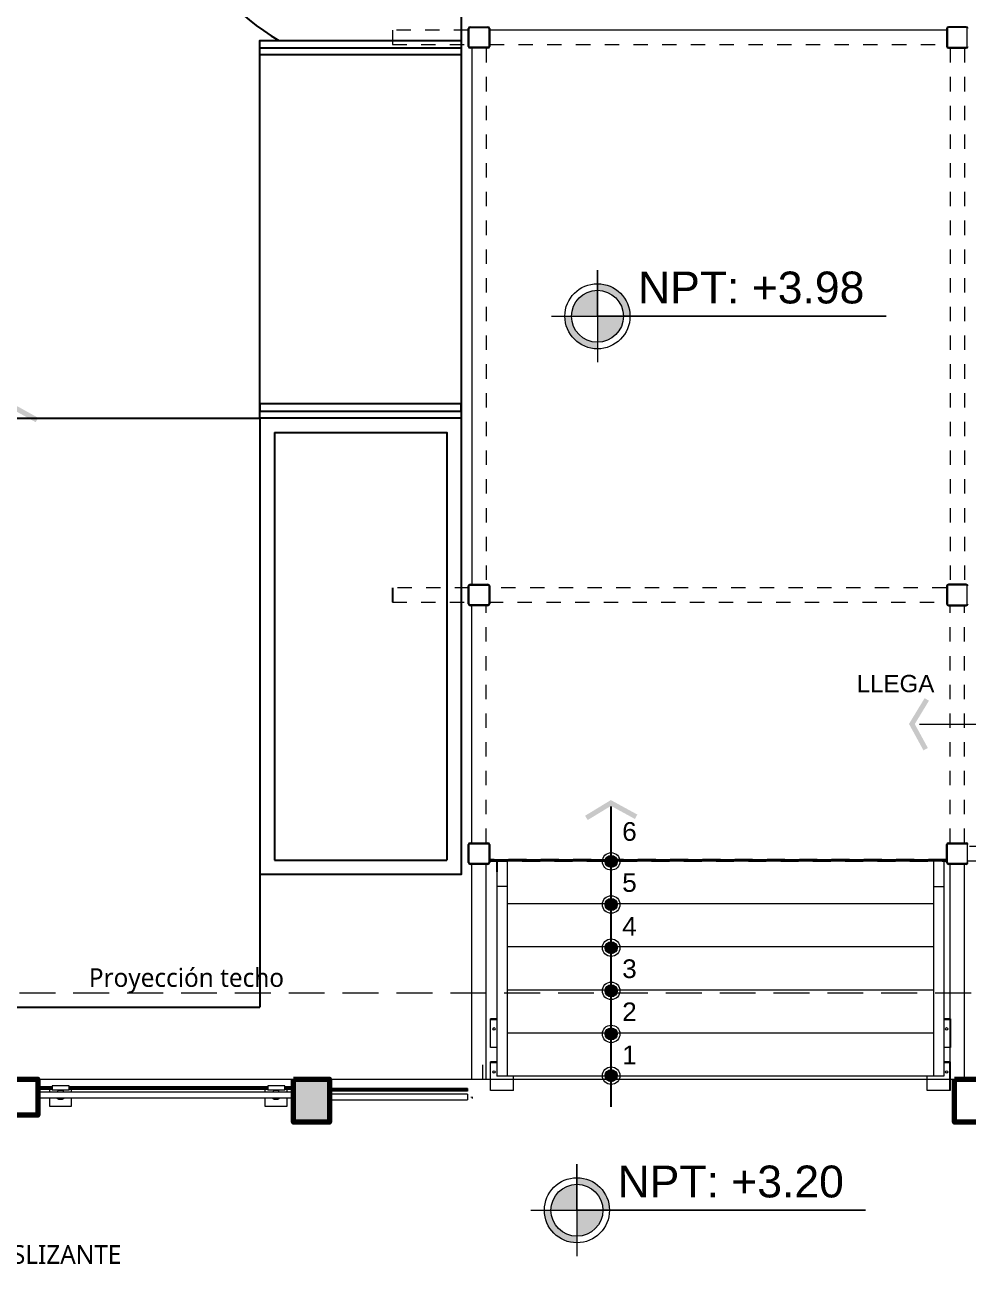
# Model space of a CAD drawing. Header units: metres. Extents: x 28 to 148, y 23 to 113.
# Drawn here: x 116.7 to 123.27, y 46.67 to 55.33 of the extents above; entities that cross this region are included whole.
import ezdxf
from ezdxf.enums import TextEntityAlignment as Align

# ---------------------------------------------------------------- set-up
doc = ezdxf.new("R2010")
doc.units = ezdxf.units.M
doc.linetypes.add('DASHED2', pattern=[0.375, 0.25, -0.125])
doc.linetypes.add('HIDDEN2', pattern=[0.1875, 0.125, -0.0625])
for name, color, linetype, lineweight in [('A-FLOR-HRAL', 11, 'Continuous', 9), ('COLUMNAS 50', 32, 'Continuous', 70), ('flechas', 180, 'Continuous', 15), ('GRAFO 0 BLANCO', 7, 'Continuous', 0), ('GRAFO00', 7, 'Continuous', 0), ('GRAFO01', 7, 'Continuous', 0), ('letras sr', 7, 'Continuous', 5), ('MK-LINEAS GENERALES', 7, 'Continuous', 0), ('proyecciones', 1, 'DASHED2', 5), ('TEXTO 100', 7, 'Continuous', 20)]:
    doc.layers.add(name, color=color, linetype=linetype, lineweight=lineweight)
doc.layers.add('Proyección de Vigueta de metal', color=40, linetype='HIDDEN2')
doc.layers.add('Structural - Combined_Pen_No__161', color=7, linetype='Continuous', lineweight=13, true_color=0x6a6a6a)
doc.styles.add('Generales', font='trebuc.ttf', dxfattribs={"height": 0.1})
doc.styles.add('GENERATED_STYLE_2', font='arial.ttf')
doc.styles.add('JOS', font='arial.ttf', dxfattribs={"height": 1})
doc.styles.add('Santa Rosa 1 50', font='trebuc.ttf')

# ---------------------------------------------------------------- blocks, each defined once
blk = doc.blocks.new('Barandilla - 50 x 12mm-V62-Nivel 2')
at = {"layer": 'A-FLOR-HRAL'}
for p, q in [((-26.75775504020929, 93.00350822437645), (-88.00000000000932, 93.00350822438354)), ((-88.00000000000932, 93.00350822438354), (-88.00000000001796, 18.21820814453502)), ((34.14173290303832, 93.00350822436941), (13.22414061244732, 93.00350822437183)), ((-88.00000000001796, 18.21820814453502), (-88.0000000000266, -56.56709193536628)), ((24.92408932763253, 2.559974571989083), (25.07591067237265, 33.55960280011573)), ((27.00000000001878, 79.3610483492223), (57.00000000001877, 79.36104834921883)), ((27.00000000001878, 79.3610483492223), (27.00000000000502, -39.6355106011893)), ((57.00000000001877, 79.36104834921883), (57.00000000000501, -39.63551060119276)), ((-88.0000000000266, -56.56709193536628), (-26.70051083237523, -56.56709193537097)), ((13.22414061245054, -56.56709193537402), (34.14173290304229, -56.56709193537563)), ((57.00000000000501, -39.63551060119276), (27.00000000000502, -39.6355106011893))]:
    blk.add_line(p, q, dxfattribs=at)
for centre, radius, start, end in [((-0.5706645103747868, 18.18502156444442), 39.42902882610482, 144.0345375688887, 215.4042522977512), ((-19.28840541889522, -77.8210498320877), 119.8909601388826, 93.56587330958016, 96.3186679859427), ((-18.34714648741117, 114.3698242009999), 119.8909601388826, 285.376105852574, 291.1568047317177), ((-19.28840541889522, -77.8210498320877), 119.8909601388825, 68.28198513490644, 74.15247126397725), ((-18.34714648741117, 114.3698242009999), 119.8909601388826, 263.1201218806851, 265.9890749341376)]:
    blk.add_arc(centre, radius, start, end, dxfattribs=at)
blk = doc.blocks.new('Barandilla - 50 x 12mm-V63-Nivel 2')
at = {"layer": 'A-FLOR-HRAL'}
for p, q in [((-26.7758593875487, 93.00350822437646), (-88.00000000000932, 93.00350822438354)), ((-88.00000000000932, 93.00350822438354), (-88.00000000001796, 18.21820814453502)), ((34.14173290305527, 93.00350822436941), (13.13484697860171, 93.00350822437184)), ((-88.00000000001796, 18.21820814453502), (-88.0000000000266, -56.56709193536628)), ((24.92408932763253, 2.559974571989083), (25.07591067237265, 33.55960280011573)), ((27.00000000001878, 79.3610483492223), (57.00000000001877, 79.36104834921883)), ((27.00000000001878, 79.3610483492223), (27.00000000000502, -39.6355106011893)), ((57.00000000001877, 79.36104834921883), (57.00000000000501, -39.63551060119276)), ((-88.0000000000266, -56.56709193536628), (-26.77585938754689, -56.56709193537096)), ((13.19209118643716, -56.56709193537402), (34.14173290305924, -56.56709193537563)), ((57.00000000000501, -39.63551060119276), (27.00000000000502, -39.6355106011893))]:
    blk.add_line(p, q, dxfattribs=at)
for centre, radius, start, end in [((-0.5706645103747868, 18.18502156444442), 39.42902882610482, 144.0345375688887, 215.4042522977512), ((-19.28840541889522, -77.8210498320877), 119.8909601388826, 93.58403373800627, 96.3186679859427), ((-19.28840541889522, -77.8210498320877), 119.8909601388825, 68.28198513490644, 74.18602491509586), ((-18.34714648741117, 114.3698242009999), 119.8909601388826, 285.3496504561707, 291.1568047317177), ((-18.34714648741117, 114.3698242009999), 119.8909601388826, 263.1201218806851, 265.9624964592707)]:
    blk.add_arc(centre, radius, start, end, dxfattribs=at)
blk = doc.blocks.new('Barandilla - Barandilla-616086-Nivel 2')
at = {"layer": 'A-FLOR-HRAL'}
for p, q in [((106987.8953163046, 39642.95980151019), (107088.5672805848, 39642.95980151019)), ((106987.8953163046, 39634.95980151019), (107088.5672805848, 39634.95980151019)), ((106987.8953163046, 39633.3998015102), (107088.5672805848, 39633.3998015102)), ((106987.8953163046, 39625.43980151021), (107088.5672805848, 39625.43980151021)), ((108768.5102660675, 39604.52220921965), (106987.8953163047, 39604.52220921965)), ((107207.5638395352, 39642.95980151019), (108588.5672805848, 39642.95980151019)), ((107207.5638395352, 39634.95980151019), (108588.5672805848, 39634.95980151019)), ((107207.5638395352, 39633.3998015102), (108588.5672805848, 39633.39980151018)), ((107207.5638395352, 39625.43980151021), (108588.5672805848, 39625.4398015102)), ((108707.5638395352, 39642.95980151019), (108768.5102660674, 39642.95980151019)), ((108707.5638395352, 39634.95980151019), (108768.5102660674, 39634.95980151019)), ((108707.5638395352, 39633.39980151018), (108768.5102660674, 39633.39980151018)), ((108707.5638395352, 39625.4398015102), (108768.5102660674, 39625.4398015102)), ((106987.8953163047, 39564.52220921966), (108768.5102660675, 39564.52220921966))]:
    blk.add_line(p, q, dxfattribs=at)
at = {"extrusion": (0, 0, -1), "zscale": -1, "rotation": 90.00000000000027}
for name, p in [('Barandilla - 50 x 12mm-V63-Nivel 2', (-107128.202791186, 39591.29806860715)), ('Barandilla - 50 x 12mm-V62-Nivel 2', (-108628.2027911859, 39591.29806860715))]:
    blk.add_blockref(name, p, dxfattribs=at)
blk = doc.blocks.new('Barandilla - Barandilla-616859-Nivel 2')
at = {"layer": 'A-FLOR-HRAL'}
for p, q in [((109978.5102660674, 39627.95980151019), (109018.5102660674, 39627.95980151019)), ((109978.5102660674, 39619.95980151019), (109018.5102660674, 39619.95980151019)), ((109978.5102660674, 39618.3998015102), (109018.5102660674, 39618.3998015102)), ((109978.5102660674, 39610.43980151019), (109018.5102660674, 39610.43980151019)), ((109978.5102660675, 39589.52220921965), (109018.5102660675, 39589.52220921965)), ((109978.5102660674, 39627.95980151019), (109978.5102660674, 39619.95980151019)), ((109978.5102660674, 39619.95980151019), (109978.5102660674, 39618.39980151019)), ((109978.5102660674, 39618.39980151019), (109978.5102660674, 39610.43980151019)), ((109978.5102660674, 39589.5222092196), (109978.5102660674, 39549.52220921959)), ((109018.5102660675, 39549.52220921964), (109978.5102660675, 39549.52220921964))]:
    blk.add_line(p, q, dxfattribs=at)

msp = doc.modelspace()

# ---------------------------------------------------------------- hatches: boundary and pattern name
at = {"true_color": 0x939598}
msp.add_hatch(color=252, dxfattribs=at).paths.add_polyline_path([(116.4331862178433, 52.58452294601324), (116.4512408820459, 52.55453913043237), (116.6138326032339, 52.6524432502377), (116.7799159179479, 52.56058674640389), (116.7968553322027, 52.59121445114334), (116.6130891039509, 52.69285092735964)])
at = {"layer": 'flechas'}
for points in [[(122.9601954947418, 50.27642871040479), (122.9908970983882, 50.29323381765801), (122.8997688878965, 50.45971785210668), (122.9983841885165, 50.62187921373939), (122.9684797378201, 50.64006502913071), (122.8593648547849, 50.46063832475315)], [(120.9681109558985, 49.82972758330231), (120.9513058486453, 49.79902597965591), (120.7848218141966, 49.89015419014763), (120.6226604525639, 49.79153888952766), (120.6044746371726, 49.82144334022405), (120.7839013415502, 49.93055822325925)], [(120.8156491111992, 49.53349931115254, -1), (120.7565166864131, 49.47383897234813, -1)], [(120.8158913017007, 49.47408098397428, -1), (120.7562744931649, 49.53325729674152, -1)], [(120.8156491111992, 49.23353702493819, -1), (120.7565166864131, 49.17387668613379, -1)], [(120.8158913017007, 49.17411869775993, -1), (120.7562744931649, 49.23329501052718, -1)], [(120.8156491111992, 48.93283778688594, -1), (120.7565166864131, 48.87317744808153, -1)], [(120.8158913017007, 48.87341945970768, -1), (120.7562744931649, 48.93259577247493, -1)], [(120.8156491935032, 48.63287526225302, -1), (120.756516768717, 48.57321492344861, -1)], [(120.8158913840047, 48.57345693507475, -1), (120.7562745754689, 48.632633247842, -1)], [(120.8156491111992, 48.33287530590267, -1), (120.7565166864131, 48.27321496709826, -1)], [(120.8158913017007, 48.2734569787244, -1), (120.7562744931649, 48.33263329149165, -1)], [(120.8156491111992, 48.04234843508315, -1), (120.7565166864131, 47.98268809627874, -1)], [(120.8158913017007, 47.98293010790488, -1), (120.7562744931649, 48.04210642067213, -1)]]:
    msp.add_hatch(color=256, dxfattribs=at).paths.add_polyline_path(points)
at = {"layer": 'GRAFO 0 BLANCO', "true_color": 0x939598}
h = msp.add_hatch(color=252, dxfattribs=at)
h.dxf.hatch_style = 1
h.paths.add_polyline_path([(118.5748495477936, 47.9882464430581), (118.8248495477936, 47.9882464430581), (118.8248495477936, 47.68824644305815), (118.5748495477936, 47.68824644305815)])
h.paths.add_polyline_path([(114.7635191455918, 47.9876590168208), (114.5135193253843, 47.98795874375801), (114.5130397644851, 47.58795903220673), (114.763039584808, 47.5876593052711)])
h.paths.add_polyline_path([(110.1735290241928, 47.98765900939665), (109.9235292039853, 47.98795873633387), (109.9230496430861, 47.58795902478258), (110.1730494634091, 47.58765929784695)])
h.paths.add_polyline_path([(105.8884581497921, 47.9882464430581), (106.1384581497921, 47.9882464430581), (106.1384581497921, 47.68824644305815), (105.8884581497921, 47.68824644305815)])
h.paths.add_polyline_path([(101.2796787302436, 47.9882464430581), (101.5296787302436, 47.9882464430581), (101.5296787302436, 47.68824644305815), (101.2796787302436, 47.68824644305815)])
h.paths.add_polyline_path([(97.22069098799875, 47.9882464430581), (97.47069098799875, 47.9882464430581), (97.47069098799875, 47.68824644305815), (97.22069098799875, 47.68824644305815)])
h.paths.add_polyline_path([(93.26644945877234, 47.9882464430581), (93.51644945877234, 47.9882464430581), (93.51644945877234, 47.68824644305815), (93.26644945877234, 47.68824644305815)])
at = {"layer": 'TEXTO 100', "ltscale": 1.3}
h = msp.add_hatch(color=7, dxfattribs=at)
edge = h.paths.add_edge_path()
edge.add_line((120.8710257016703, 53.29772145223225), (120.6903823619413, 53.29772145508369))
edge.add_line((120.6903823619413, 53.29772145508369), (120.6903823619413, 53.11707811571145))
edge.add_arc((120.6903823635458, 53.29772145508369), 0.1806433393724134, 269.9999994913017, 359.9999990956475)
edge = h.paths.add_edge_path()
edge.add_arc((120.6903823631891, 53.29772145223225), 0.1806433422236752, 90.00000039565423, 180)
edge.add_line((120.5097390222132, 53.29772145223225), (120.6903823619422, 53.29772145508369))
edge.add_line((120.6903823619413, 53.29772145508369), (120.6903823619413, 53.47836479445593))
edge = h.paths.add_edge_path()
edge.add_line((120.6903823619413, 53.52445849157655), (120.6903823619413, 53.47836479445593))
edge.add_arc((120.6903823606944, 53.29772145223225), 0.1806433422236752, 0, 89.99999960434582, ccw=False)
edge.add_line((120.8710257016703, 53.29772145223225), (120.9171194016424, 53.29772145508369))
edge.add_arc((120.6903823635458, 53.29772145508369), 0.2267370380968789, 0, 90.00000040528428)
for points in [[(120.5097390221408, 53.29772145508369), (120.4636453221793, 53.29772145508369, 0.4142135623730951), (120.6903823619413, 53.07098441532173), (120.6903823619413, 53.11707811528319, -0.4142135623730951)], [(120.366976080586, 47.07575589722629), (120.3208823806245, 47.07575589722629, 0.4142135623730951), (120.5476194203865, 46.84901885746433), (120.5476194203865, 46.89511255742579, -0.4142135623730951)]]:
    msp.add_hatch(color=7, dxfattribs=at).paths.add_polyline_path(points)
h = msp.add_hatch(color=7, dxfattribs=at)
edge = h.paths.add_edge_path()
edge.add_line((120.7282627601155, 47.07575589437485), (120.5476194203865, 47.07575589722629))
edge.add_line((120.5476194203865, 47.07575589722629), (120.5476194203865, 46.89511255785405))
edge.add_arc((120.547619421991, 47.07575589722629), 0.1806433393724134, 269.9999994913017, 359.9999990956475)
edge = h.paths.add_edge_path()
edge.add_arc((120.5476194216343, 47.07575589437485), 0.1806433422236752, 90.00000039565423, 180)
edge.add_line((120.3669760806584, 47.07575589437485), (120.5476194203874, 47.07575589722629))
edge.add_line((120.5476194203865, 47.07575589722629), (120.5476194203865, 47.25639923659853))
edge = h.paths.add_edge_path()
edge.add_line((120.5476194203865, 47.30249293371915), (120.5476194203865, 47.25639923659853))
edge.add_arc((120.5476194191396, 47.07575589437485), 0.1806433422236752, 0, 89.99999960434582, ccw=False)
edge.add_line((120.7282627601155, 47.07575589437485), (120.7743564600876, 47.07575589722629))
edge.add_arc((120.547619421991, 47.07575589722629), 0.2267370380968789, 0, 90.00000040528428)

# ---------------------------------------------------------------- linework, layer by layer
at = {"color": 252, "true_color": 0x939598}
for p, q in [((114.8851108324919, 52.58796048698976), (118.3410770124474, 52.58796048698976)), ((118.3410778372199, 52.58796048698976), (118.3410778372198, 48.4882464430581)), ((118.341085938713, 52.58796101177785), (118.3410859387129, 48.48824696784619)), ((118.4410871850359, 52.48796120675704), (118.4410862177982, 49.51155742080047)), ((119.263244084286, 51.40184694101194), (119.263244084286, 51.31464692405612)), ((118.4410855875292, 49.51155742080033), (119.6410763655439, 49.5115577039818)), ((114.8851108324919, 48.4882464430581), (118.3410778372198, 48.4882464430581))]:
    msp.add_line(p, q, dxfattribs=at)
for p, q in [((120.7860828165022, 47.7950360621779), (120.7860828165022, 49.88696243306262)), ((119.9910830871458, 49.50824680930899), (119.9910830871458, 49.43155828021676)), ((123.145812257451, 48.40824688988511), (123.145812257451, 48.20824683951201)), ((123.145812257451, 47.90824688316167), (123.145812257451, 48.10824693353476))]:
    msp.add_line(p, q)
for points in [[(119.7410766465708, 88.0372112663135), (119.7410679128672, 49.41155703760298), (118.3410778372198, 49.41155703760298)], [(118.4410849948219, 52.48796120675775), (119.6410771620176, 52.48796081679795), (119.6410761947664, 49.51155770398177)]]:
    msp.add_lwpolyline(points, dxfattribs=at)
at = {"color": 9, "true_color": 0xc7c8ca}
for points in [[(119.7410805975031, 69.00129685758078), (119.7410775913562, 55.21641531652126)], [(119.1476974238133, 55.21641531652126), (119.7410851146491, 55.21641531652126)]]:
    msp.add_lwpolyline(points, dxfattribs=at)
at = {"color": 252, "true_color": 0x939598}
msp.add_lwpolyline([(118.4715386815387, 58.5211519512731, 0.5606852316543584), (118.4715386815387, 55.21641531651775)], format="xyb", dxfattribs=at)
for points in [[(119.7410851139406, 55.16640588199839), (119.7410851139406, 55.11640588199843), (118.3410751153387, 55.11640588199815), (118.3410751153387, 55.1664058819981)], [(119.7410851139404, 52.58796101177785), (118.3410851139404, 52.58796101177785), (118.3410851139406, 55.21641531651775), (119.7410851139406, 55.21641531651775)], [(119.7410851139406, 52.63797044629722), (119.7410851139406, 52.68797044629717), (118.3410751153387, 52.68797044629746), (118.3410751153387, 52.6379704462975)]]:
    msp.add_lwpolyline(points, close=True, dxfattribs=at)
for centre, radius, start, end in [((119.3444458911243, 51.40344492873695), 0.08121752888741185, 176.6103995416627, 181.1273903798167), ((119.3037663731324, 51.40265174892969), 0.04046687333220551, 176.6067468820941, 181.1395774759584), ((119.3444458911243, 51.31304893633072), 0.08121752888735487, 178.8726096201833, 183.3896004583369), ((119.303765498338, 51.31384209893147), 0.0404659990530442, 178.8603735317324, 183.3933021102077)]:
    msp.add_arc(centre, radius, start, end, dxfattribs=at)
at = {"layer": 'COLUMNAS 50', "linetype": 'Continuous'}
for points in [[(116.5442345980308, 47.9882464430581), (116.7942345980308, 47.9882464430581), (116.7942345980308, 47.7382464430581), (116.5442345980308, 47.7382464430581), (116.5442345980308, 47.9882464430581)], [(118.5748495477936, 47.9882464430581), (118.8248495477936, 47.9882464430581), (118.8248495477936, 47.68824644305815), (118.5748495477936, 47.68824644305815), (118.5748495477936, 47.9882464430581)], [(123.1757199876072, 47.9882464430581), (123.4257199876072, 47.9882464430581), (123.4257199876072, 47.68824644305815), (123.1757199876072, 47.68824644305815), (123.1757199876072, 47.9882464430581)]]:
    msp.add_lwpolyline(points, dxfattribs=at)
at = {"layer": 'flechas'}
for centre, radius in [((120.7860828988061, 49.50366914175011), 0.06095094523494406), ((120.7860828988061, 49.50366914175011), 0.042), ((120.7860828988061, 49.50366914175011), 0.042), ((120.7860828988061, 49.50366914175011), 0.042), ((120.7860828988061, 49.50366914175011), 0.042), ((120.7860828988061, 49.20370685553576), 0.06095094523494406), ((120.7860828988061, 49.20370685553576), 0.042), ((120.7860828988061, 49.20370685553576), 0.042), ((120.7860828988061, 49.20370685553576), 0.042), ((120.7860828988061, 49.20370685553576), 0.042), ((120.7860828988061, 48.90300761748351), 0.06095094523494406), ((120.7860828988061, 48.90300761748351), 0.042), ((120.7860828988061, 48.90300761748351), 0.042), ((120.7860828988061, 48.90300761748351), 0.042), ((120.7860828988061, 48.90300761748351), 0.042), ((120.7860829811101, 48.60304509285059), 0.06095094523494406), ((120.7860829811101, 48.60304509285059), 0.042), ((120.7860829811101, 48.60304509285059), 0.042), ((120.7860829811101, 48.60304509285059), 0.042), ((120.7860829811101, 48.60304509285059), 0.042), ((120.7860828988061, 48.30304513650024), 0.06095094523494406), ((120.7860828988061, 48.30304513650024), 0.042), ((120.7860828988061, 48.30304513650024), 0.042), ((120.7860828988061, 48.30304513650024), 0.042), ((120.7860828988061, 48.30304513650024), 0.042), ((120.7860828988061, 48.01251826568072), 0.06095094523494406), ((120.7860828988061, 48.01251826568072), 0.042), ((120.7860828988061, 48.01251826568072), 0.042), ((120.7860828988061, 48.01251826568072), 0.042), ((120.7860828988061, 48.01251826568072), 0.042)]:
    msp.add_circle(centre, radius, dxfattribs=at)
at = {"layer": 'GRAFO 0 BLANCO'}
for p, q in [((123.1210828860482, 55.28824709684179), (119.9410828957386, 55.28824709684179)), ((119.8160828940577, 55.16324709516046), (119.8160828940577, 51.42694693410161)), ((119.8158120505482, 49.62694683837138), (119.8158120505482, 51.28324692854525)), ((122.9322243290291, 50.45824686976776), (133.7631417315661, 50.45824686976776)), ((119.8158120505482, 47.9882464430581), (119.8158120505481, 49.48324695202434)), ((119.9160708791059, 47.9882464430581), (119.9160708791059, 49.48324695202435)), ((123.1458122574516, 47.90824688316167), (123.1458122574516, 49.48324695202437)), ((123.2460707283814, 47.9882464430581), (123.2460707283814, 49.48324695202436)), ((123.2647828916046, 49.50824680930899), (127.7810829153331, 49.50824680930899))]:
    msp.add_line(p, q, dxfattribs=at)
at = {"layer": 'GRAFO 0 BLANCO', "color": 251, "true_color": 0x636466}
for p, q in [((119.8910017702052, 48.08827212108403), (119.8910017702052, 47.98824644305816)), ((119.9409997995297, 47.98824644305816), (123.1757199876072, 47.98824644305816))]:
    msp.add_line(p, q, dxfattribs=at)
at = {"layer": 'GRAFO 0 BLANCO'}
msp.add_lwpolyline([(93.26644945877234, 47.9882464430581), (133.208395447565, 47.9882464430581), (133.2083387419155, 38.99633395044057), (93.26642275851219, 38.9963339504308), (93.26644945877234, 47.9882464430581)], dxfattribs=at)
at = {"layer": 'GRAFO00', "color": 252, "linetype": 'DASHED2', "lineweight": 0}
msp.add_lwpolyline([(92.66642275866235, 48.58824644306802), (133.8083687474553, 48.58824644306802), (133.8083687474553, 38.29633395044053), (92.66642275866235, 38.29633395044053)], close=True, dxfattribs=at)
at = {"layer": 'MK-LINEAS GENERALES', "color": 7, "linetype": 'Continuous'}
for p, q in [((119.7910827983541, 55.18824695244596), (119.7910827983541, 55.300647008889)), ((119.797382770973, 55.18824695244596), (119.797382770973, 55.300647008889)), ((119.8036827435919, 55.31324695412641), (119.9284829505008, 55.31324695412641)), ((119.8036827435919, 55.30694698150793), (119.9284829505008, 55.30694698150793)), ((119.9347829231197, 55.300647008889), (119.9347829231197, 55.28824709684179)), ((119.9347829231197, 55.28824709684179), (119.9347829231197, 55.17584704039868)), ((119.9410828957386, 55.300647008889), (119.9410828957386, 55.28824685842309)), ((119.9410828957386, 55.28824709684179), (119.9410828957386, 55.17584704039868)), ((123.1210828860482, 55.300647008889), (123.1210828860482, 55.19464706086907)), ((123.1273829778764, 55.300647008889), (123.1273829778764, 55.19464706086907)), ((123.2584829189856, 55.31324695412641), (123.1336829504954, 55.31324695412641)), ((123.2584829189856, 55.30694698150793), (123.1336829504954, 55.30694698150793)), ((123.2647828916046, 55.17584704039868), (123.2647828916046, 55.300647008889)), ((119.7910827983541, 55.17584704039868), (119.7910827983541, 55.18824695244595)), ((119.797382770973, 55.17584704039868), (119.797382770973, 55.18824695244595)), ((119.916082800035, 55.1695470677798), (119.8036827435919, 55.1695470677798)), ((119.916082800035, 55.16324709516046), (119.8036827435919, 55.16324709516047)), ((119.9284829505008, 55.1695470677798), (119.916082800035, 55.1695470677798)), ((119.9284829505008, 55.16324709516047), (119.916082800035, 55.16324709516047)), ((123.1210828860482, 55.19464706086907), (123.1210828860482, 55.17584704039868)), ((123.1273829778764, 55.19464706086907), (123.1273829778764, 55.17584704039868)), ((123.1336829504954, 55.1695470677798), (123.2584829189856, 55.1695470677798)), ((123.1336829504954, 55.16324709516047), (123.2584829189856, 55.16324709516047)), ((119.7910827983541, 51.30824693484194), (119.7910827983541, 51.42064693168035)), ((119.797382770973, 51.30824693484194), (119.797382770973, 51.42064693168035)), ((119.8036827435919, 51.43324693652241), (119.916082800035, 51.43324693652242)), ((119.8036827435919, 51.42694693410161), (119.916082800035, 51.42694693410161)), ((119.916082800035, 51.43324693652241), (119.9284829505008, 51.43324693652241)), ((119.916082800035, 51.42694693410161), (119.9284829505008, 51.42694693410161)), ((119.9347829231197, 51.42064693168035), (119.9347829231197, 51.40824693022611)), ((119.9347829231197, 51.40824693022612), (119.9347829231197, 51.2849350243375)), ((119.9410828957386, 51.42064693168035), (119.9410828957386, 51.40824693022611)), ((119.9410828957386, 51.40824693022612), (119.9410828957386, 51.29584693338771)), ((123.1210828860482, 51.42064693168035), (123.1210828860482, 51.31464692405612)), ((123.1273829778764, 51.42064693168035), (123.1273829778764, 51.31464692405612)), ((123.2584829189856, 51.43324693652241), (123.1336829504954, 51.43324693652241)), ((123.2584829189856, 51.42694693410161), (123.1336829504954, 51.42694693410161)), ((123.2647828916046, 51.29584693338771), (123.2647828916046, 51.42064693168035)), ((119.7910827983541, 51.29584693338771), (119.7910827983541, 51.30824693484195)), ((119.797382770973, 51.29584693338771), (119.797382770973, 51.30824693484195)), ((119.9284829505008, 51.28954693096645), (119.8036827435919, 51.28954693096645)), ((119.9284829505008, 51.28324692854525), (119.8036827435919, 51.28324692854525)), ((123.1210828860482, 51.31464692405612), (123.1210828860482, 51.29584693338771)), ((123.1273829778764, 51.31464692405612), (123.1273829778764, 51.29584693338771)), ((123.1336829504954, 51.28954693096645), (123.2584829189856, 51.28954693096645)), ((123.1336829504954, 51.28324692854525), (123.2584829189856, 51.28324692854525)), ((119.7910827983541, 49.49584689726171), (119.7910827983541, 49.62064686575209)), ((119.797382770973, 49.49584689726171), (119.797382770973, 49.62064686575209)), ((119.8036827435919, 49.63324681099024), (119.8158120505482, 49.63324681099024)), ((119.8036827435919, 49.62694683837137), (119.8158120505482, 49.62694683837137)), ((119.8158120505481, 49.63324681099024), (119.9284829505008, 49.63324681099024)), ((119.8158120505481, 49.62694683837137), (119.9284829505008, 49.62694683837137)), ((119.9347829231197, 49.62064686575209), (119.9347829231197, 49.50824680930898)), ((119.9410828957386, 49.62064686575209), (119.9410828957386, 49.50824680930898)), ((123.1210828860482, 49.51464691773291), (123.1210828860482, 49.62064686575209)), ((123.1273829778764, 49.5146469177329), (123.1273829778765, 49.62066915637003)), ((123.1336829504954, 49.63324681099024), (123.1458122574516, 49.63324681099024)), ((123.1336829504954, 49.62694683837137), (123.1458122574516, 49.62694683837137)), ((123.1458122574516, 49.63324681099024), (123.2585319631822, 49.63324681099024)), ((123.1458122574516, 49.62694683837132), (123.2585121901272, 49.62694683837137)), ((123.2647828916046, 49.62064686575209), (123.2647828916047, 49.5146469177329)), ((119.9160708791059, 49.48324695202437), (119.8036482293645, 49.48324695202435)), ((119.9160708791059, 49.48954692464281), (119.8036669332883, 49.48954692464283)), ((119.9284829505008, 49.48954692464284), (119.9160708791059, 49.48954692464284)), ((119.9284829505008, 49.48324695202436), (119.9160708791059, 49.48324695202436)), ((119.9347829231197, 49.50824680930899), (119.9347829231197, 49.49584689726171)), ((123.1210828860482, 49.5146469177327), (119.9410828957386, 49.5146469177327)), ((119.9410828957386, 49.50824680930899), (119.9410828957386, 49.49584689726171)), ((119.9410828957386, 49.50824680930925), (123.1210828860482, 49.50824680930925)), ((119.9910830871458, 49.50824680930924), (119.9910830871458, 48.00824678913892)), ((120.0610827829113, 49.50824680930924), (120.0610827829113, 48.00824678913892)), ((121.511082850093, 49.50813451415698), (120.0610827829113, 49.50813451415698)), ((123.0310829706681, 49.50824680930924), (123.0310829706681, 48.00824678913892)), ((123.1010829048521, 49.50824680930924), (123.1010829048521, 48.00824678913892)), ((123.1210828860482, 49.49584689726171), (123.1210828860482, 49.5146469177329)), ((123.1273829778764, 49.49584689726171), (123.1273829778764, 49.5146469177329)), ((123.2460707283814, 49.48324695202437), (123.1336482741411, 49.48324695202436)), ((123.2584989009575, 49.48954692464284), (123.133666978067, 49.48954692464283)), ((123.2584829189856, 49.48954692464284), (123.2460707283814, 49.48954692464284)), ((123.2584829189856, 49.48324695202436), (123.2460707283814, 49.48324695202436)), ((123.2647828916046, 49.51464691773291), (123.2647828916046, 49.49584689726171)), ((120.0610827829113, 49.32824697855018), (119.9910830871458, 49.32824697855018)), ((123.0310829706681, 49.32824697855018), (123.1010829048521, 49.32824697855018)), ((121.511082850093, 49.20813431938804), (120.0610827829113, 49.20813431938804)), ((123.0310829706681, 49.20813431938804), (121.511082850093, 49.20813431938804)), ((121.5810830226957, 48.9081720331737), (120.0610827829113, 48.9081720331737)), ((123.0310829706681, 48.9081720331737), (121.5810830226957, 48.9081720331737)), ((121.5820564667155, 48.60820950854077), (120.0610827829113, 48.60820950854077)), ((123.0310829706681, 48.60820950854077), (121.5810830226957, 48.60820950854077)), ((119.9460830102467, 48.20824683951201), (119.9460830102467, 48.40824688988511)), ((119.9910830871458, 48.40824688988511), (119.9460830102467, 48.40824688988511)), ((123.145812257451, 48.40824688988511), (123.1010829048521, 48.40824688988511)), ((119.9910830871458, 48.401510372842), (119.9460830102467, 48.401510372842)), ((123.145812257451, 48.401510372842), (123.1010829048521, 48.401510372842)), ((121.511082850093, 48.30824698390785), (120.0610827829113, 48.30824698390785)), ((123.0310829706681, 48.30824698390785), (121.511082850093, 48.30824698390785)), ((119.9910830871458, 48.20824683951201), (119.9460830102467, 48.20824683951201)), ((123.145812257451, 48.20824683951201), (123.1010829048521, 48.20824683951201)), ((119.9460830102467, 47.90824688316167), (119.9460830102467, 48.10824693353476)), ((119.9910830871458, 48.10824693353476), (119.9460830102467, 48.10824693353476)), ((119.9910830871458, 48.10151017807308), (119.9460830102467, 48.10151017807308)), ((123.145812257451, 48.10824693353476), (123.1010829048521, 48.10824693353476)), ((123.145812257451, 48.10151017807308), (123.1010829048521, 48.10151017807308)), ((123.1010829048521, 48.00824678913892), (119.9910830871458, 48.00824678913892)), ((120.1060828598104, 47.90824688316167), (120.1060828598104, 48.00824678913892)), ((122.986082893769, 47.90824688316167), (122.986082893769, 48.00824678913892)), ((120.1060828598104, 47.90824688316167), (119.9460830102467, 47.90824688316167)), ((123.145812257451, 47.90824688316167), (122.986082893769, 47.90824688316167))]:
    msp.add_line(p, q, dxfattribs=at)
for centre in [(119.971082896142, 48.33824688894374), (123.1210829384997, 48.33824688894374), (119.971082896142, 48.0382468849097), (123.1210829384997, 48.0382468849097)]:
    msp.add_circle(centre, 0.008333740112063285, dxfattribs=at)
for centre, radius, start, end in [((119.803682893891, 55.30064698256743), 0.01260000016943378, 90, 180), ((119.803682893891, 55.30064698256743), 0.006300000084718311, 90, 180), ((119.9284828955691, 55.30064698256743), 0.01260000016943378, 0, 90), ((119.9284828955691, 55.30064698256743), 0.006300000084718311, 0, 90), ((123.1336829386697, 55.30064698256743), 0.01260000016943378, 90, 180), ((123.1336829386697, 55.30064698256743), 0.006300000084718311, 90, 180), ((123.258482940348, 55.30064698256743), 0.01260000016943378, 0, 90), ((123.258482940348, 55.30064698256743), 0.006300000084726836, 0, 90), ((119.803682893891, 55.17584698088925), 0.0126000001694352, 180, 270), ((119.803682893891, 55.17584698088925), 0.006300000084718311, 180, 270), ((119.9284828955691, 55.17584698088925), 0.0126000001694352, 270, 0), ((119.9284828955691, 55.17584698088925), 0.006300000084718311, 270, 0), ((123.1336829386697, 55.17584698088925), 0.0126000001694352, 180, 270), ((123.1336829386697, 55.17584698088925), 0.006300000084715467, 180, 270), ((123.258482940348, 55.17584698088925), 0.0126000001694352, 270, 0), ((123.258482940348, 55.17584698088925), 0.006300000084726836, 270, 0), ((119.803682893891, 51.42064693039262), 0.01260000016943236, 90, 179.9999999996743), ((119.803682893891, 51.42064693039262), 0.006300000084716888, 90, 180), ((119.9284828955691, 51.42064693039262), 0.01260000016943378, 0, 90), ((119.9284828955691, 51.42064693039262), 0.006300000084716888, 3.256887993818641e-10, 90), ((123.1336829386697, 51.42064693039262), 0.01260000016943378, 90, 180), ((123.1336829386697, 51.42064693039262), 0.006300000084716888, 90, 180), ((123.258482940348, 51.42064693039262), 0.01260000016943378, 0, 90), ((123.258482940348, 51.42064693039262), 0.006300000084726836, 0, 90), ((119.803682893891, 51.29584692871444), 0.01260000016943378, 180, 270), ((119.803682893891, 51.29584692871444), 0.006300000084716888, 180.0000000026051, 270), ((119.9284828955691, 51.29584692871444), 0.01260000016943378, 270, 359.9999999986973), ((119.9284828955691, 51.29584692871444), 0.006300000084716888, 270, 0), ((123.1336829386697, 51.29584692871444), 0.01260000016943378, 180, 270), ((123.1336829386697, 51.29584692871444), 0.006300000084716888, 180, 270), ((123.258482940348, 51.29584692871444), 0.01260000016943378, 270, 0), ((123.258482940348, 51.29584692871444), 0.006300000084726836, 270, 0), ((119.803682893891, 49.62064690618777), 0.01260000016943378, 90, 180), ((119.803682893891, 49.62064690618777), 0.006300000084715467, 90, 180), ((119.9284828955691, 49.62064690618777), 0.01260000016943378, 0, 90), ((119.9284828955691, 49.62064690618777), 0.006300000084716888, 0, 90), ((123.1336829386697, 49.62064690618777), 0.01260000016943378, 90, 180), ((123.1336829386697, 49.62064690618777), 0.006300000084716888, 90, 180), ((123.258482940348, 49.62064690618777), 0.01260000016943236, 0, 90), ((123.258482940348, 49.62064690618777), 0.006300000084726836, 0, 90), ((119.803682893891, 49.49584690450999), 0.01260000016943236, 180, 270), ((119.803682893891, 49.49584690450999), 0.006300000084716888, 180, 270), ((119.9284828955691, 49.49584690450999), 0.01260000016943236, 270, 0), ((119.9284828955691, 49.49584690450999), 0.006300000084715467, 270, 0), ((123.1336829386697, 49.49584690450999), 0.01260000016943236, 180, 270), ((123.1336829386697, 49.49584690450999), 0.006300000084715467, 180, 270), ((123.258482940348, 49.49584690450999), 0.01260000016943236, 270, 0), ((123.258482940348, 49.49584690450999), 0.006300000084726836, 270, 0)]:
    msp.add_arc(centre, radius, start, end, dxfattribs=at)
at = {"layer": 'proyecciones', "linetype": 'HIDDEN2', "ltscale": 0.5}
for p, q in [((119.263244084286, 55.28184698841827), (119.263244084286, 55.19464706086907)), ((119.7910827983541, 55.28824709684179), (119.2633704461346, 55.28824709684179)), ((119.2633704461346, 55.18824695244595), (119.7910827983541, 55.18824695244594)), ((119.916082800035, 55.16324709516047), (119.916082800035, 51.42694693410162)), ((119.9410828957386, 55.18824695244595), (123.1210828860482, 55.18824695244595)), ((123.1460829817519, 55.16324709516047), (123.1460829817519, 51.43324693652241)), ((123.2460828877291, 55.16324709516047), (123.2460828877291, 51.43324693652241)), ((119.797382770973, 51.4082469302261), (119.2633704461346, 51.40824693022611)), ((123.1210828860482, 51.40824693022611), (119.9347829231197, 51.40824693022612)), ((119.2633704461346, 51.30824693484195), (119.797382770973, 51.30824693484194)), ((119.9161180859852, 49.63324681099024), (119.916888178006, 51.28324692854525)), ((119.9347829231197, 51.30824693484195), (123.1210828860482, 51.30824693484195)), ((123.1458122574516, 49.63324681099025), (123.1458122574516, 51.28324692854525)), ((123.2460707283814, 49.63324681099025), (123.2460707283814, 51.28324692854525)), ((123.2460828877291, 49.63324681099024), (123.2460828877291, 51.28324692854525)), ((127.7810829153331, 49.60824695370483), (123.2647828916046, 49.60824695370482))]:
    msp.add_line(p, q, dxfattribs=at)
for centre, radius, start, end in [((119.3444547058643, 55.28344489155157), 0.08122634025706117, 176.6106236623832, 181.1272083845394), ((119.3444431212498, 55.19304892901229), 0.08121476238525029, 178.8724695094194, 183.3896984435505)]:
    msp.add_arc(centre, radius, start, end, dxfattribs=at)
at = {"layer": 'Proyección de Vigueta de metal'}
for p, q in [((123.1210828860482, 49.5146469177329), (119.9410828957386, 49.51464691773291)), ((119.9410828957386, 49.50824680930899), (123.1210828860482, 49.50824680930899)), ((119.8160709731286, 47.85995901401188), (119.8158120505482, 47.86400998414419))]:
    msp.add_line(p, q, dxfattribs=at)
msp.add_arc((119.8208842617919, 47.91451203502086), 0.05476495091680689, 264.9577711101245, 271.6728602540878, dxfattribs=at)
at = {"layer": 'TEXTO 100', "color": 7, "ltscale": 1.3}
for points in [[(120.370251424429, 53.29772145508369), (122.700062653122, 53.29772145508369), (120.6903823619413, 53.29772145508369), (120.6903823619413, 53.61785238867563), (120.6903823619413, 52.97759051578893)], [(120.2274884828742, 47.07575589722629), (122.5572997115672, 47.07575589722629), (120.5476194203865, 47.07575589722629), (120.5476194203865, 47.39588683081823), (120.5476194203865, 46.75562495793153)]]:
    msp.add_lwpolyline(points, dxfattribs=at)
for centre, radius in [((120.6903823619413, 53.29772145508369), 0.2267370397619712), ((120.6903823619413, 53.29772145508369), 0.1806433398005204), ((120.5476194203865, 47.07575589722629), 0.2267370397619712), ((120.5476194203865, 47.07575589722629), 0.1806433398005204)]:
    msp.add_circle(centre, radius, dxfattribs=at)

# ---------------------------------------------------------------- block references
at = {"layer": 'A-FLOR-HRAL', "xscale": 0.001, "yscale": 0.001, "zscale": 0.001}
for name in ['Barandilla - Barandilla-616086-Nivel 2', 'Barandilla - Barandilla-616859-Nivel 2']:
    msp.add_blockref(name, (9.80620872517872, 8.294145745778835), dxfattribs=at)

# ---------------------------------------------------------------- texts
at = {"layer": 'GRAFO01', "style": 'JOS'}
for s, p in [('NPT: +3.98', (120.9730888205744, 53.38698042957537)), ('NPT: +3.20', (120.8303258790197, 47.16501487171797))]:
    msp.add_text(s, height=0.2218070513746775, rotation=8.129988784924771e-09, dxfattribs=at).set_placement(p)
at = {"layer": 'letras sr', "char_height": 0.13, "attachment_point": 1, "style": 'Generales'}
for s, insert, width in [('\\A1;{\\fArial|b0|i0|c0|p34;6}', (120.8628246503685, 49.77711325271641), 0.0230093734100775), ('\\A1;{\\fArial|b0|i0|c0|p34;5}', (120.8628246503685, 49.42174814341119), 0.0230093734100775), ('\\A1;{\\fArial|b0|i0|c0|p34;4}', (120.8628246503685, 49.11704919522214), 0.0230093734100775), ('\\A1;{\\fArial|b0|i0|c0|p34;3}', (120.8628246503685, 48.82182309414534), 0.06509478392783433), ('\\A1;{\\fArial|b0|i0|c0|p34;2}', (120.8628246503685, 48.52186056951242), 0.0230093734100775), ('\\A1;{\\fArial|b0|i0|c0|p34;1}', (120.8628246503685, 48.22186061316207), 0.0230093734100775)]:
    msp.add_mtext(s, dxfattribs=dict(at, insert=insert, width=width))
at = {"layer": 'letras sr', "insert": (117.1495452088855, 48.76029431512316), "char_height": 0.13, "attachment_point": 1, "style": 'Generales'}
msp.add_mtext('Proyección techo ', dxfattribs=at)
at = {"layer": 'letras sr', "insert": (114.0826675011664, 47.16625880357972), "char_height": 0.15884, "attachment_point": 1, "style": 'Santa Rosa 1 50'}
msp.add_mtext_dynamic_manual_height_columns('\\pi1.03837;{\\fSwis721 Ex BT|b1|i0|c0|p34;\\H1.25913x;\\LPASILLO\\P\\pi0.25119;\\fTrebuchet MS|b0|i0|c0|p34;\\H0.65x;\\lPISO PORCELANATO ANTIDESLIZANTE}', width=3.443884247384744, gutter_width=1, heights=[0], dxfattribs=at)
at = {"layer": 'Structural - Combined_Pen_No__161', "color": 7, "style": 'GENERATED_STYLE_2'}
msp.add_attdef('LLEGA', text='  9 x 0.17 = 1.53', height=0.12, rotation=2.109128095917014e-07, dxfattribs=at).set_placement((122.4955060034746, 50.74149942123435), align=Align.MIDDLE_LEFT)

doc.saveas('drawing.dxf')
